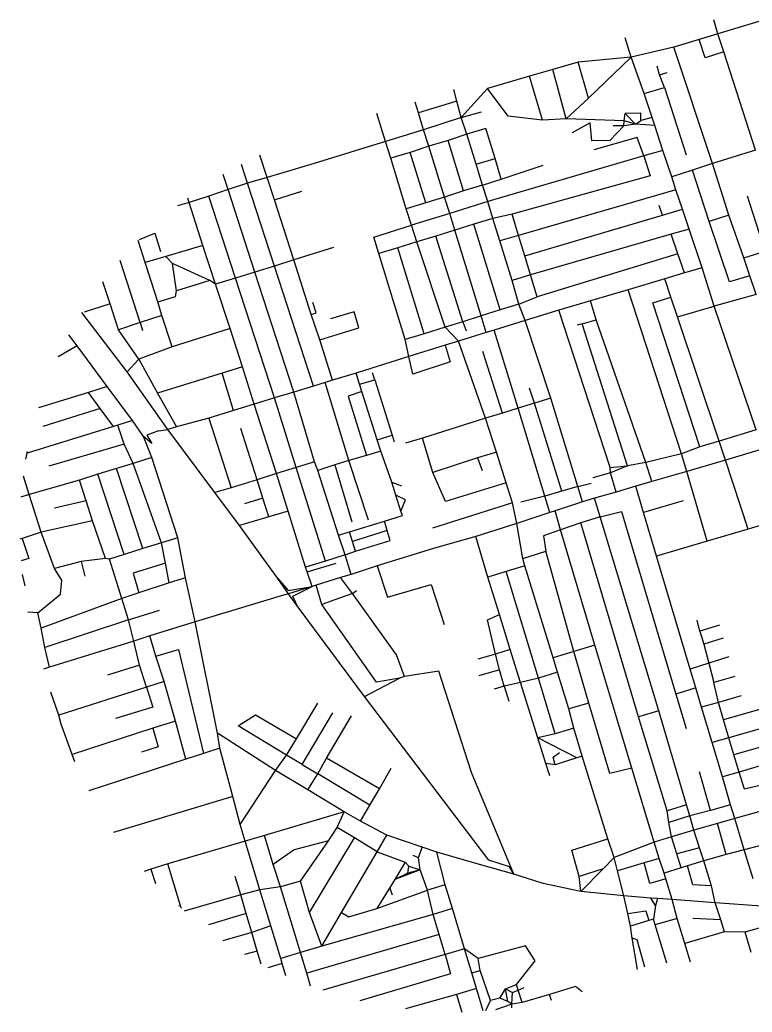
# Model space of a CAD drawing. Header units: metres. Extents: x 624364 to 627196, y 4833920 to 4836328.
# Drawn here: x 624364 to 626137, y 4833920 to 4836325 of the extents above; entities that cross this region are included whole.
import ezdxf

# ---------------------------------------------------------------- set-up
doc = ezdxf.new("R2010")
doc.units = ezdxf.units.M

msp = doc.modelspace()

# ---------------------------------------------------------------- linework, layer by layer
at = {"layer": 'ROADS'}
for points in [[(626054.3, 4836291.2), (626044.6, 4836325)], [(626153.7, 4836321.4), (626054.3, 4836291.2)], [(625844.4, 4836234.8), (625829.5, 4836281.5)], [(626008.8, 4836277.7), (625947.6, 4836259.1)], [(626054.3, 4836291.2), (626008.8, 4836277.7)], [(626068.3, 4836247.3), (626023.3, 4836232.9), (626008.8, 4836277.7)], [(626068.3, 4836247.3), (626054.3, 4836291.2)], [(625947.6, 4836259.1), (625844.4, 4836234.8)], [(626041.5, 4835976.5), (625947.6, 4836259.1)], [(625844.4, 4836234.8), (625715.8, 4836222.1)], [(625740.5, 4836134.9), (625844.4, 4836234.8)], [(625875.6, 4836146.8), (625844.4, 4836234.8)], [(626145, 4836009.1), (626068.3, 4836247.3)], [(625654.1, 4836204.7), (625597.6, 4836188.6)], [(625715.8, 4836222.1), (625654.1, 4836204.7)], [(625687.1, 4836085.2), (625654.1, 4836204.7)], [(625740.5, 4836134.9), (625715.8, 4836222.1)], [(625912.9, 4836192), (625906.9, 4836212.6)], [(625597.6, 4836188.6), (625496, 4836158.5)], [(625629.1, 4836081.7), (625597.6, 4836188.6)], [(625912.9, 4836192), (625931.4, 4836197.4)], [(625924.7, 4836161.4), (625912.9, 4836192)], [(625421.9, 4836127.7), (625414.6, 4836156)], [(625496, 4836158.5), (625432.3, 4836088.1)], [(625629.1, 4836081.7), (625545.9, 4836091.8), (625496, 4836158.5)], [(625875.6, 4836146.8), (625924.7, 4836161.4)], [(625924.7, 4836161.4), (625977.1, 4835997.5)], [(625687.1, 4836085.2), (625740.5, 4836134.9)], [(625894.9, 4836088.4), (625875.6, 4836146.8)], [(625329.1, 4836099.3), (625321, 4836125.6)], [(625421.9, 4836127.7), (625329.1, 4836099.3)], [(625432.3, 4836088.1), (625421.9, 4836127.7)], [(625249.4, 4836030.4), (625228.4, 4836097.9)], [(625341.4, 4836058.6), (625329.1, 4836099.3)], [(625432.3, 4836088.1), (625341.4, 4836058.6)], [(625432.3, 4836088.1), (625481.7, 4836101.7)], [(625446.2, 4836047.9), (625432.3, 4836088.1)], [(625687.1, 4836085.2), (625629.1, 4836081.7)], [(625827.2, 4836080.4), (625687.1, 4836085.2)], [(625826.6, 4836068.1), (625827.2, 4836080.4)], [(625827.2, 4836080.4), (625829.6, 4836098.1)], [(625854.7, 4836071.9), (625827.2, 4836080.4)], [(625867.7, 4836081.2), (625867.8, 4836099.2), (625829.6, 4836098.1)], [(625854.7, 4836071.9), (625829.6, 4836098.1)], [(625854.7, 4836071.9), (625867.7, 4836081.2)], [(625894.9, 4836088.4), (625867.7, 4836081.2)], [(625901.4, 4836069), (625894.9, 4836088.4)], [(625341.4, 4836058.6), (625249.4, 4836030.4)], [(625354.5, 4836018.8), (625341.4, 4836058.6)], [(625514.4, 4835989), (625492.2, 4836061.8), (625446.2, 4836047.9)], [(625826.6, 4836068.1), (625792.7, 4836032.7), (625748.8, 4836031.6), (625744.8, 4836075.5), (625701.6, 4836051.1)], [(625826.6, 4836068.1), (625800.2, 4836067.9)], [(625854.7, 4836071.9), (625826.6, 4836068.1)], [(625901.4, 4836069), (625854.7, 4836071.9)], [(625920.9, 4836008.6), (625901.4, 4836069)], [(625400.6, 4836033), (625354.5, 4836018.8)], [(625446.2, 4836047.9), (625400.6, 4836033)], [(625438.4, 4835910.3), (625400.6, 4836033)], [(625468.7, 4835974.9), (625446.2, 4836047.9)], [(625874.5, 4835995.3), (625858.8, 4836039.9), (625753.6, 4836010.1)], [(625249.4, 4836030.4), (625076.7, 4835977.1)], [(625262, 4835989.4), (625249.4, 4836030.4)], [(625354.5, 4836018.8), (625308.9, 4836003.8)], [(625392.2, 4835895.6), (625354.5, 4836018.8)], [(625920.9, 4836008.6), (625874.5, 4835995.3)], [(625942.6, 4835944.5), (625920.9, 4836008.6)], [(626145, 4836009.1), (626041.5, 4835976.5)], [(624962.8, 4835943.2), (624945.2, 4835996.9)], [(625308.9, 4836003.8), (625262, 4835989.4)], [(625299.6, 4835867.2), (625262, 4835989.4)], [(625346.6, 4835881.3), (625308.9, 4836003.8)], [(625468.7, 4835974.9), (625514.4, 4835989)], [(625874.5, 4835995.3), (625496.8, 4835884.6)], [(625529.7, 4835938.5), (625514.4, 4835989)], [(625874.5, 4835995.3), (625890.1, 4835947.3), (625555.8, 4835853.9)], [(624914.8, 4835929.4), (624900.2, 4835974.8)], [(625076.7, 4835977.1), (624962.8, 4835943.2)], [(625484.3, 4835924.6), (625468.7, 4835974.9)], [(625529.7, 4835938.5), (625631.3, 4835972.5)], [(625992.6, 4835960.6), (625942.6, 4835944.5)], [(626041.5, 4835976.5), (625992.6, 4835960.6)], [(626033.3, 4835836.2), (625992.6, 4835960.6)], [(626080.5, 4835851.9), (626041.5, 4835976.5)], [(624867.8, 4835914.1), (624856.3, 4835950.1)], [(624962.8, 4835943.2), (624914.8, 4835929.4)], [(624980.3, 4835889.2), (624962.8, 4835943.2)], [(625484.3, 4835924.6), (625529.7, 4835938.5)], [(625952.7, 4835913.1), (625942.6, 4835944.5)], [(624867.8, 4835914.1), (624820.9, 4835897.4)], [(624914.8, 4835929.4), (624867.8, 4835914.1)], [(624933.1, 4835713.6), (624867.8, 4835914.1)], [(624980.7, 4835728.2), (624914.8, 4835929.4)], [(625484.3, 4835924.6), (625438.4, 4835910.3)], [(625496.8, 4835884.6), (625484.3, 4835924.6)], [(625952.7, 4835913.1), (625571.7, 4835802.5)], [(625968.5, 4835866.1), (625952.7, 4835913.1)], [(624773.7, 4835882.7), (624770.3, 4835893.2)], [(624820.9, 4835897.4), (624773.7, 4835882.7)], [(624885.5, 4835698.7), (624820.9, 4835897.4)], [(624980.3, 4835889.2), (625046.3, 4835909.9)], [(625027.3, 4835743.2), (624980.3, 4835889.2)], [(625392.2, 4835895.6), (625346.6, 4835881.3)], [(625438.4, 4835910.3), (625392.2, 4835895.6)], [(625405, 4835855.4), (625392.2, 4835895.6)], [(626117, 4835748.3), (626168.7, 4835764.4), (626125.9, 4835898)], [(624773.7, 4835882.7), (624745.4, 4835874.1)], [(624806.8, 4835778.3), (624773.7, 4835882.7)], [(625346.6, 4835881.3), (625299.6, 4835867.2)], [(625311.9, 4835827.2), (625299.6, 4835867.2)], [(625496.8, 4835884.6), (625405, 4835855.4)], [(625509.3, 4835843.9), (625496.8, 4835884.6)], [(625920, 4835851.3), (625912.3, 4835874.8)], [(625920, 4835851.3), (625968.5, 4835866.1)], [(625984.5, 4835818), (625968.5, 4835866.1)], [(625405, 4835855.4), (625311.9, 4835827.2)], [(625417, 4835815.7), (625405, 4835855.4)], [(625509.3, 4835843.9), (625463, 4835829.6)], [(625555.8, 4835853.9), (625509.3, 4835843.9)], [(625526.3, 4835789.2), (625509.3, 4835843.9)], [(625571.7, 4835802.5), (625555.8, 4835853.9)], [(625586.9, 4835753.3), (625920, 4835851.3)], [(626080.5, 4835851.9), (626033.3, 4835836.2)], [(626117, 4835748.3), (626080.5, 4835851.9)], [(625233.3, 4835758.4), (625220.9, 4835798.3), (625311.9, 4835827.2)], [(625325.2, 4835786.7), (625311.9, 4835827.2)], [(625463, 4835829.6), (625417, 4835815.7)], [(625527, 4835621.9), (625463, 4835829.6)], [(625984.5, 4835818), (625941.4, 4835805.6)], [(626016.4, 4835724.2), (625984.5, 4835818)], [(626131.4, 4835704.8), (626082.1, 4835690.1), (626033.3, 4835836.2)], [(624653, 4835792.5), (624690.8, 4835808.1), (624703.9, 4835763.3)], [(625371.2, 4835800.9), (625325.2, 4835786.7)], [(625417, 4835815.7), (625371.2, 4835800.9)], [(625436.5, 4835593.5), (625371.2, 4835800.9)], [(625480.8, 4835607.3), (625417, 4835815.7)], [(625571.7, 4835802.5), (625526.3, 4835789.2)], [(625586.9, 4835753.3), (625571.7, 4835802.5)], [(625941.4, 4835805.6), (625600.6, 4835706.8)], [(625956.9, 4835757.8), (625941.4, 4835805.6)], [(624667.2, 4835736.6), (624650.2, 4835789.9)], [(624806.8, 4835778.3), (624716.8, 4835751.4)], [(624837.8, 4835684.6), (624806.8, 4835778.3)], [(625123.1, 4835773), (625027.3, 4835743.2)], [(625279.1, 4835772.5), (625233.3, 4835758.4)], [(625325.2, 4835786.7), (625279.1, 4835772.5)], [(625343.1, 4835564.3), (625279.1, 4835772.5)], [(625393.3, 4835580), (625325.2, 4835786.7)], [(625555.6, 4835693.2), (625526.3, 4835789.2)], [(624716.8, 4835751.4), (624667.2, 4835736.6)], [(624733.5, 4835734.9), (624716.8, 4835751.4)], [(625297.1, 4835550.2), (625233.3, 4835758.4)], [(625600.6, 4835706.8), (625586.9, 4835753.3)], [(625956.9, 4835757.8), (625616.5, 4835653.9)], [(625973, 4835711.7), (625956.9, 4835757.8)], [(626131.4, 4835704.8), (626117, 4835748.3)], [(624654.8, 4835591.6), (624606.8, 4835741.6)], [(624697.4, 4835641.8), (624667.2, 4835736.6)], [(624742.8, 4835668.4), (624733.5, 4835734.9)], [(624823.8, 4835693.5), (624733.5, 4835734.9)], [(624980.7, 4835728.2), (624933.1, 4835713.6)], [(625027.3, 4835743.2), (624980.7, 4835728.2)], [(625074.5, 4835437), (624980.7, 4835728.2)], [(625069.5, 4835611.3), (625027.3, 4835743.2)], [(626016.4, 4835724.2), (625973, 4835711.7)], [(626044.9, 4835631.1), (626016.4, 4835724.2)], [(624885.5, 4835698.7), (624837.8, 4835684.6)], [(624933.1, 4835713.6), (624885.5, 4835698.7)], [(624980, 4835409), (624885.5, 4835698.7)], [(625027.4, 4835422.6), (624933.1, 4835713.6)], [(625600.6, 4835706.8), (625555.6, 4835693.2)], [(625616.5, 4835653.9), (625600.6, 4835706.8)], [(625925.8, 4835697.5), (625837, 4835671)], [(625973, 4835711.7), (625925.8, 4835697.5)], [(625940.3, 4835652.7), (625925.8, 4835697.5)], [(626147.1, 4835659.6), (626131.4, 4835704.8)], [(624582.1, 4835636.9), (624564.8, 4835689.9)], [(624823.8, 4835693.5), (624742.8, 4835668.4)], [(624837.8, 4835684.6), (624823.8, 4835693.5)], [(624873, 4835577.2), (624837.8, 4835684.6)], [(625572.1, 4835635.8), (625555.6, 4835693.2)], [(624697.4, 4835641.8), (624740.8, 4835654.3), (624742.8, 4835668.4)], [(625572.1, 4835635.8), (625616.5, 4835653.9)], [(625837, 4835671), (625746.1, 4835643.8)], [(625965.9, 4835273.2), (625837, 4835671)], [(626010.3, 4835290.6), (625896.6, 4835639.1), (625940.3, 4835652.7)], [(625956.1, 4835605.6), (625940.3, 4835652.7)], [(626147.1, 4835659.6), (626044.9, 4835631.1)], [(624582.1, 4835636.9), (624519.2, 4835616.9)], [(624602.2, 4835573.9), (624582.1, 4835636.9)], [(624707.8, 4835608.1), (624697.4, 4835641.8)], [(625069.5, 4835611.3), (625081.5, 4835615), (625073.3, 4835640.3)], [(625572.1, 4835635.8), (625527, 4835621.9)], [(625587.2, 4835596.5), (625572.1, 4835635.8)], [(625746.1, 4835643.8), (625669, 4835621.5)], [(625759.3, 4835598), (625746.1, 4835643.8)], [(625956.1, 4835605.6), (626044.9, 4835631.1)], [(626146.9, 4835331.2), (626044.9, 4835631.1)], [(624623.9, 4835472.1), (624513.6, 4835615.5)], [(624707.8, 4835608.1), (624654.8, 4835591.6)], [(624732.4, 4835532.5), (624707.8, 4835608.1)], [(625090.2, 4835549.3), (625069.5, 4835611.3)], [(625090.2, 4835549.3), (625184.8, 4835578.4), (625172.9, 4835617.2), (625116.1, 4835600.3)], [(625480.8, 4835607.3), (625436.5, 4835593.5)], [(625527, 4835621.9), (625480.8, 4835607.3)], [(625493.2, 4835567.4), (625480.8, 4835607.3)], [(625669, 4835621.5), (625587.2, 4835596.5)], [(625793.4, 4835240.4), (625669, 4835621.5)], [(626057.3, 4835303.8), (625956.1, 4835605.6)], [(624654.8, 4835591.6), (624602.2, 4835573.9)], [(624654.8, 4835591.6), (624660.9, 4835571.9)], [(624873, 4835577.2), (624732.4, 4835532.5)], [(624902.8, 4835484.1), (624873, 4835577.2)], [(625393.3, 4835580), (625343.1, 4835564.3)], [(625436.5, 4835593.5), (625393.3, 4835580)], [(625425.7, 4835546.4), (625393.3, 4835580)], [(625436.5, 4835593.5), (625444.8, 4835571.1)], [(625587.2, 4835596.5), (625512.2, 4835573.2)], [(625649.6, 4835408.2), (625587.2, 4835596.5)], [(625725.4, 4835588.2), (625713.8, 4835585.1)], [(625725.4, 4835588.2), (625759.3, 4835598)], [(625835.6, 4835243.8), (625725.4, 4835588.2)], [(625879.8, 4835252.3), (625759.3, 4835598)], [(624502.8, 4835534.7), (624482.6, 4835562)], [(624651.9, 4835502.7), (624602.2, 4835573.9)], [(625343.1, 4835564.3), (625297.1, 4835550.2)], [(625493.2, 4835567.4), (625425.7, 4835546.4)], [(625512.2, 4835573.2), (625493.2, 4835567.4)], [(625570.5, 4835383.8), (625512.2, 4835573.2)], [(624502.8, 4835534.7), (624456.4, 4835508.4)], [(624575.3, 4835436.3), (624502.8, 4835534.7)], [(624732.4, 4835532.5), (624651.9, 4835502.7)], [(625121.2, 4835451.7), (625090.2, 4835549.3)], [(625305.3, 4835508.9), (625297.1, 4835550.2)], [(625393.7, 4835536.3), (625405.5, 4835496.2), (625315, 4835466.6), (625305.3, 4835508.9)], [(625393.7, 4835536.3), (625305.3, 4835508.9)], [(625425.7, 4835546.4), (625393.7, 4835536.3)], [(625491.4, 4835359.9), (625425.7, 4835546.4)], [(625305.3, 4835508.9), (625231.8, 4835486)], [(625532.2, 4835371.8), (625485, 4835521.5)], [(624651.9, 4835502.7), (624623.9, 4835472.1)], [(624651.9, 4835502.7), (624696.9, 4835420.5)], [(624902.8, 4835484.1), (624853.6, 4835469.1)], [(624930.8, 4835393.9), (624902.8, 4835484.1)], [(625231.8, 4835486), (625178.4, 4835469)], [(624722.1, 4835332), (624623.9, 4835472.1)], [(624853.6, 4835469.1), (624696.9, 4835420.5)], [(624880.7, 4835378), (624853.6, 4835469.1)], [(625178.4, 4835469), (625121.2, 4835451.7)], [(625186.2, 4835442.4), (625178.4, 4835469)], [(625223.1, 4835452.3), (625217.6, 4835469.6)], [(624575.3, 4835436.3), (624530.2, 4835421.6)], [(624636.2, 4835354), (624575.3, 4835436.3)], [(625074.5, 4835437), (625027.4, 4835422.6)], [(625103.3, 4835446), (625074.5, 4835437)], [(625121.2, 4835451.7), (625103.3, 4835446)], [(625160.1, 4835257), (625103.3, 4835446)], [(625186.2, 4835442.4), (625223.1, 4835452.3)], [(625192, 4835424.2), (625186.2, 4835442.4)], [(625223.1, 4835452.3), (625265.5, 4835318.2)], [(625610.3, 4835395.8), (625598.1, 4835432.1)], [(624530.2, 4835421.6), (624408.5, 4835385)], [(624558.3, 4835382.8), (624530.2, 4835421.6)], [(624696.9, 4835420.5), (624742.9, 4835338.4)], [(624980, 4835409), (624930.8, 4835393.9)], [(625027.4, 4835422.6), (624980, 4835409)], [(625032.9, 4835240.5), (624980, 4835409)], [(625077.6, 4835253.7), (625027.4, 4835422.6)], [(625192, 4835424.2), (625158.5, 4835413.4), (625203.5, 4835269.6)], [(625229.2, 4835306.9), (625192, 4835424.2)], [(625649.6, 4835408.2), (625610.3, 4835395.8)], [(625715.3, 4835193.8), (625649.6, 4835408.2)], [(624930.8, 4835393.9), (624880.7, 4835378)], [(624985.3, 4835225.8), (624930.8, 4835393.9)], [(625570.5, 4835383.8), (625532.2, 4835371.8)], [(625610.3, 4835395.8), (625570.5, 4835383.8)], [(625635.3, 4835170.6), (625570.5, 4835383.8)], [(625676.2, 4835182.8), (625610.3, 4835395.8)], [(624558.3, 4835382.8), (624419.2, 4835339.5)], [(624590.3, 4835339.5), (624558.3, 4835382.8)], [(624821.6, 4835359.3), (624742.9, 4835338.4)], [(624880.7, 4835378), (624821.6, 4835359.3)], [(624821.6, 4835359.3), (624875.1, 4835191.1)], [(625491.4, 4835359.9), (625339, 4835311.6)], [(625532.2, 4835371.8), (625491.4, 4835359.9)], [(625518, 4835277.3), (625491.4, 4835359.9)], [(624590.3, 4835339.5), (624381.4, 4835274.7)], [(624601.2, 4835342.8), (624590.3, 4835339.5)], [(624636.2, 4835354), (624601.2, 4835342.8)], [(624615.9, 4835296.8), (624601.2, 4835342.8)], [(624663.3, 4835315.1), (624636.2, 4835354)], [(624742.9, 4835338.4), (624722.1, 4835332)], [(624699.4, 4835329.3), (624671.4, 4835318.6), (624683.6, 4835298.2), (624663.3, 4835315.1)], [(624683.2, 4835264.4), (624663.3, 4835315.1)], [(624699.4, 4835329.3), (624722.1, 4835332)], [(624836, 4835179.4), (624722.1, 4835332)], [(624938, 4835210.4), (624899.1, 4835334.3)], [(625229.2, 4835306.9), (625265.5, 4835318.2)], [(625265.5, 4835318.2), (625270, 4835302)], [(625339, 4835311.6), (625297.4, 4835299.4)], [(625363.7, 4835228.4), (625339, 4835311.6)], [(626146.9, 4835331.2), (626057.3, 4835303.8)], [(624615.9, 4835296.8), (624433.7, 4835243.3)], [(624637.7, 4835250), (624615.9, 4835296.8)], [(625237.7, 4835280.1), (625229.2, 4835306.9)], [(626010.3, 4835290.6), (625965.9, 4835273.2)], [(626057.3, 4835303.8), (626010.3, 4835290.6)], [(626072.6, 4835258.2), (626057.3, 4835303.8)], [(624378.2, 4835260.6), (624381.4, 4835274.7)], [(624381.4, 4835274.7), (624381.4, 4835278.6)], [(624683.2, 4835264.4), (624637.7, 4835250)], [(624745.9, 4835069.4), (624683.2, 4835264.4)], [(625203.5, 4835269.6), (625160.1, 4835257)], [(625237.7, 4835280.1), (625203.5, 4835269.6)], [(625264.4, 4835204.4), (625237.7, 4835280.1)], [(625472.2, 4835263.6), (625363.7, 4835228.4)], [(625518, 4835277.3), (625472.2, 4835263.6)], [(625472.2, 4835263.6), (625483, 4835232.8)], [(625541.7, 4835202.9), (625518, 4835277.3)], [(625965.9, 4835273.2), (625879.8, 4835252.3)], [(625979.3, 4835230.5), (625965.9, 4835273.2)], [(626161.4, 4835284.9), (626072.6, 4835258.2)], [(624637.7, 4835250), (624597.4, 4835237.5)], [(624706.8, 4835057.6), (624637.7, 4835250)], [(625032.9, 4835240.5), (624985.3, 4835225.8)], [(625077.6, 4835253.7), (625032.9, 4835240.5)], [(625103.9, 4835013.5), (625032.9, 4835240.5)], [(625084.9, 4835233.1), (625077.6, 4835253.7)], [(625126.4, 4835246.3), (625084.9, 4835233.1)], [(625160.1, 4835257), (625126.4, 4835246.3)], [(625126.4, 4835246.3), (625167.9, 4835108.7)], [(625208.2, 4835112.3), (625160.1, 4835257)], [(625793.4, 4835240.4), (625835.6, 4835243.8)], [(625794.3, 4835227.6), (625793.4, 4835240.4)], [(625835.6, 4835243.8), (625794.3, 4835227.6)], [(625879.8, 4835252.3), (625835.6, 4835243.8)], [(625894.2, 4835206.3), (625879.8, 4835252.3)], [(626072.6, 4835258.2), (625979.3, 4835230.5)], [(626127.8, 4835090.9), (626072.6, 4835258.2)], [(624386.4, 4835174.7), (624372.6, 4835219.2)], [(624552.2, 4835223.6), (624507.7, 4835209.7)], [(624597.4, 4835237.5), (624552.2, 4835223.6)], [(624616.6, 4835029.5), (624552.2, 4835223.6)], [(624661.2, 4835044.1), (624597.4, 4835237.5)], [(624985.3, 4835225.8), (624938, 4835210.4)], [(625013.4, 4835134.6), (624985.3, 4835225.8)], [(625135.6, 4835076.2), (625084.9, 4835233.1)], [(625541.7, 4835202.9), (625394.4, 4835157.8), (625363.7, 4835228.4)], [(625794.3, 4835227.6), (625751.7, 4835214.8)], [(625808.2, 4835180.6), (625794.3, 4835227.6)], [(625979.3, 4835230.5), (625894.2, 4835206.3)], [(626028.3, 4835061.5), (625979.3, 4835230.5)], [(624507.7, 4835209.7), (624386.4, 4835174.7)], [(624524.2, 4835159.5), (624507.7, 4835209.7)], [(624875.1, 4835191.1), (624836, 4835179.4)], [(624938, 4835210.4), (624875.1, 4835191.1)], [(624951.9, 4835165.5), (624938, 4835210.4)], [(625274.2, 4835173), (625264.4, 4835204.4)], [(625264.4, 4835204.4), (625287.7, 4835196.1)], [(625556.6, 4835154.6), (625541.7, 4835202.9)], [(625715.3, 4835193.8), (625676.2, 4835182.8)], [(625715.3, 4835193.8), (625747.2, 4835202)], [(625726.6, 4835156.8), (625715.3, 4835193.8)], [(625855.2, 4835194.8), (625808.2, 4835180.6)], [(625894.2, 4835206.3), (625855.2, 4835194.8)], [(625874.2, 4835130.7), (625855.2, 4835194.8)], [(624386.4, 4835174.7), (624366.3, 4835168.2)], [(624415.5, 4835083.1), (624386.4, 4835174.7)], [(624895.5, 4835099.7), (624836, 4835179.4)], [(625286.5, 4835134.4), (625297.6, 4835161.8), (625274.2, 4835173)], [(625286.5, 4835134.4), (625274.2, 4835173)], [(625635.3, 4835170.6), (625576.9, 4835156)], [(625676.2, 4835182.8), (625635.3, 4835170.6)], [(625647.5, 4835130.9), (625635.3, 4835170.6)], [(625808.2, 4835180.6), (625755.4, 4835165.9)], [(624524.2, 4835159.5), (624447.7, 4835141.8)], [(624539.9, 4835110.9), (624524.2, 4835159.5)], [(624951.9, 4835165.5), (624908, 4835152)], [(624966.3, 4835120.6), (624951.9, 4835165.5)], [(625556.6, 4835154.6), (625362.7, 4835093)], [(625567.4, 4835104.6), (625556.6, 4835154.6)], [(625726.6, 4835156.8), (625660, 4835134.8)], [(625755.4, 4835165.9), (625726.6, 4835156.8)], [(625769.1, 4835120.5), (625755.4, 4835165.9)], [(625970.2, 4835159.5), (625874.2, 4835130.7)], [(624966.3, 4835120.6), (624895.5, 4835099.7)], [(625013.4, 4835134.6), (624966.3, 4835120.6)], [(625055.5, 4834998.6), (625013.4, 4835134.6)], [(625246.5, 4835110.4), (625290.6, 4835124.2), (625286.5, 4835134.4)], [(625647.5, 4835130.9), (625567.4, 4835104.6)], [(625660, 4835134.8), (625647.5, 4835130.9)], [(625673.3, 4835089.1), (625660, 4835134.8)], [(625769.1, 4835120.5), (625722, 4835106.4)], [(625769.1, 4835120.5), (625820.6, 4835133.7), (625952.5, 4834691)], [(625911.4, 4834650.2), (625769.1, 4835120.5)], [(625905.5, 4835025.5), (625874.2, 4835130.7)], [(624539.9, 4835110.9), (624415.5, 4835083.1)], [(624570.7, 4835019.6), (624539.9, 4835110.9)], [(624988.8, 4834970.9), (624895.5, 4835099.7)], [(625162.2, 4835084.2), (625246.5, 4835110.4)], [(625253.5, 4835087.3), (625246.5, 4835110.4)], [(625567.4, 4835104.6), (625467.9, 4835073.3)], [(625581.6, 4835019.3), (625567.4, 4835104.6)], [(625722, 4835106.4), (625673.3, 4835089.1)], [(625862.2, 4834635.8), (625722, 4835106.4)], [(626211.5, 4835115.6), (626127.8, 4835090.9)], [(624415.5, 4835083.1), (624369.2, 4835068.4)], [(624447.3, 4834995.7), (624415.5, 4835083.1)], [(625135.6, 4835076.2), (625162.2, 4835084.2)], [(625151.3, 4835028.8), (625135.6, 4835076.2)], [(625169.3, 4835061.2), (625162.2, 4835084.2)], [(625253.5, 4835087.3), (625169.3, 4835061.2)], [(625176.8, 4835037.5), (625260.7, 4835063.5), (625253.5, 4835087.3)], [(625467.9, 4835073.3), (625368.1, 4835044.8)], [(625496.8, 4834974.4), (625467.9, 4835073.3)], [(625673.3, 4835089.1), (625631.5, 4835074.5), (625637.4, 4835037)], [(625756.4, 4834809.3), (625673.3, 4835089.1)], [(626127.8, 4835090.9), (626028.3, 4835061.5)], [(624369.2, 4835068.4), (624363.6, 4835066.6)], [(624369.2, 4835068.4), (624385.4, 4835019.9), (624366.8, 4835014)], [(624706.8, 4835057.6), (624661.2, 4835044.1)], [(624745.9, 4835069.4), (624706.8, 4835057.6)], [(624716.1, 4835008), (624706.8, 4835057.6)], [(624764.9, 4834972.7), (624745.9, 4835069.4)], [(625176.8, 4835037.5), (625169.3, 4835061.2)], [(626028.3, 4835061.5), (625905.5, 4835025.5)], [(624616.6, 4835029.5), (624581, 4835018.3)], [(624661.2, 4835044.1), (624616.6, 4835029.5)], [(625151.3, 4835028.8), (625103.9, 4835013.5)], [(625151.3, 4835028.8), (625176.8, 4835037.5)], [(625165.8, 4834981), (625151.3, 4835028.8)], [(625368.1, 4835044.8), (625228.9, 4835002.1)], [(625581.6, 4835019.3), (625637.4, 4835037)], [(625705.5, 4834793.9), (625637.4, 4835037)], [(625986.8, 4834751.5), (625905.5, 4835025.5)], [(624511.9, 4835012.6), (624447.3, 4834995.7)], [(624570.7, 4835019.6), (624511.9, 4835012.6)], [(624511.9, 4835012.6), (624521.3, 4834976.9)], [(624581, 4835018.3), (624570.7, 4835019.6)], [(624610.9, 4834922.8), (624581, 4835018.3)], [(624716.1, 4835008), (624638.4, 4834983.9), (624652, 4834936)], [(624725.2, 4834960.4), (624716.1, 4835008)], [(625103.9, 4835013.5), (625055.5, 4834998.6)], [(625059.1, 4834987.2), (625055.5, 4834998.6)], [(625059.1, 4834987.2), (625129.3, 4835008.6)], [(625228.9, 4835002.1), (625165.8, 4834981)], [(625228.9, 4835002.1), (625253.7, 4834925.9), (625360, 4834956.2), (625391.2, 4834859.7)], [(625586.8, 4835002.1), (625541.5, 4834988.1)], [(625586.8, 4835002.1), (625581.6, 4835019.3)], [(625655.6, 4834778.8), (625586.8, 4835002.1)], [(624368.8, 4834980.7), (624375.4, 4834953.5)], [(624407.2, 4834887.8), (624462.4, 4834933.5), (624465.6, 4834967), (624447.3, 4834995.7)], [(625071.5, 4834951.6), (625059.1, 4834987.2)], [(625165.8, 4834981), (625139.9, 4834973.4)], [(625541.5, 4834988.1), (625496.8, 4834974.4)], [(625525.5, 4834884), (625496.8, 4834974.4)], [(625620, 4834729.9), (625541.5, 4834988.1)], [(624725.2, 4834960.4), (624652, 4834936)], [(624764.9, 4834972.7), (624725.2, 4834960.4)], [(624787.8, 4834865.8), (624764.9, 4834972.7)], [(625014.1, 4834934.3), (624988.8, 4834970.9)], [(624988.8, 4834970.9), (625013.1, 4834942.3), (625071.5, 4834951.6)], [(625071.5, 4834951.6), (625014.1, 4834934.3)], [(625034.9, 4834904.8), (625024.5, 4834928), (625071.5, 4834951.6)], [(625081.3, 4834954.8), (625071.5, 4834951.6)], [(625139.9, 4834973.4), (625081.3, 4834954.8)], [(625095.2, 4834908.3), (625081.3, 4834954.8)], [(625169, 4834935.1), (625139.9, 4834973.4)], [(624652, 4834936), (624610.9, 4834922.8)], [(624996.7, 4834929), (624787.8, 4834865.8)], [(625014.1, 4834934.3), (624996.7, 4834929)], [(625034.9, 4834904.8), (625014.1, 4834934.3)], [(625169, 4834935.1), (625095.2, 4834908.3)], [(625169, 4834935.1), (625179.1, 4834942)], [(625295.4, 4834733.3), (625276, 4834786.1), (625169, 4834935.1)], [(624610.9, 4834922.8), (624415.4, 4834850.7)], [(624627.1, 4834871.1), (624610.9, 4834922.8)], [(625198.2, 4834685.1), (625034.9, 4834904.8)], [(625283.1, 4834729.4), (625227.7, 4834720), (625095.2, 4834908.3)], [(624407.2, 4834887.8), (624383.3, 4834889.2)], [(624415.4, 4834850.7), (624407.2, 4834887.8)], [(624627.1, 4834871.1), (624701.6, 4834894.3)], [(625515.3, 4834788), (625496.4, 4834871.2), (625525.5, 4834884)], [(625551.5, 4834799.1), (625525.5, 4834884)], [(624627.1, 4834871.1), (624424.4, 4834803.8)], [(624639.4, 4834819.6), (624627.1, 4834871.1)], [(624787.8, 4834865.8), (624678.3, 4834832.5)], [(624841.9, 4834595.9), (624787.8, 4834865.8)], [(626010.9, 4834843.8), (626004.1, 4834870.4)], [(626057.9, 4834858.1), (626010.9, 4834843.8)], [(624424.4, 4834803.8), (624415.4, 4834850.7)], [(624678.3, 4834832.5), (624639.4, 4834819.6)], [(624693, 4834782.6), (624678.3, 4834832.5)], [(626010.9, 4834843.8), (626020, 4834812.1)], [(624639.4, 4834819.6), (624435.7, 4834756.5)], [(624653.4, 4834761.4), (624639.4, 4834819.6)], [(625756.4, 4834809.3), (625705.5, 4834793.9)], [(625845.9, 4834511.1), (625756.4, 4834809.3)], [(626067, 4834826.8), (626020, 4834812.1)], [(626020, 4834812.1), (626031.9, 4834765.8)], [(624435.7, 4834756.5), (624424.4, 4834803.8)], [(624693, 4834782.6), (624747.5, 4834799), (624808.3, 4834547.2)], [(624713.2, 4834721.3), (624693, 4834782.6)], [(625515.3, 4834788), (625472.6, 4834775.4)], [(625551.5, 4834799.1), (625515.3, 4834788)], [(625524.9, 4834749.7), (625515.3, 4834788)], [(625575.8, 4834719.3), (625551.5, 4834799.1)], [(625705.5, 4834793.9), (625655.6, 4834778.8)], [(625741.5, 4834669.3), (625705.5, 4834793.9)], [(624653.4, 4834761.4), (624575.6, 4834736.8)], [(624670.7, 4834707.6), (624653.4, 4834761.4)], [(625666.1, 4834744.2), (625655.6, 4834778.8)], [(626031.9, 4834765.8), (625986.8, 4834751.5)], [(626080.5, 4834780.9), (626031.9, 4834765.8)], [(626031.9, 4834765.8), (626044.5, 4834719.1)], [(624435.7, 4834756.5), (624420.6, 4834751.8)], [(625560, 4834254.3), (625457.7, 4834501), (625378.2, 4834746.6), (625295.4, 4834733.3)], [(625524.9, 4834749.7), (625475, 4834734.9)], [(625536.7, 4834710), (625524.9, 4834749.7)], [(625666.1, 4834744.2), (625620, 4834729.9)], [(625693.1, 4834654.9), (625666.1, 4834744.2)], [(626000.6, 4834706.1), (625986.8, 4834751.5)], [(624713.2, 4834721.3), (624670.7, 4834707.6)], [(624740.3, 4834625.1), (624713.2, 4834721.3)], [(625198.2, 4834685.1), (625283.1, 4834729.4)], [(625295.4, 4834733.3), (625283.1, 4834729.4)], [(625536.7, 4834710), (625512.3, 4834703)], [(625575.8, 4834719.3), (625536.7, 4834710)], [(625536.7, 4834710), (625547.9, 4834673.6)], [(625620, 4834729.9), (625575.8, 4834719.3)], [(625618.3, 4834585.3), (625575.8, 4834719.3)], [(625659.9, 4834594.3), (625620, 4834729.9)], [(626095.5, 4834733.4), (626044.5, 4834719.1)], [(626055.5, 4834670.3), (626044.5, 4834719.1)], [(624458, 4834639.7), (624438.3, 4834695.3)], [(624670.7, 4834707.6), (624458, 4834639.7)], [(624670.7, 4834707.6), (624685.9, 4834659.6), (624595.2, 4834632.1)], [(626000.6, 4834706.1), (625952.5, 4834691)], [(625952.5, 4834691), (625977.2, 4834607.7)], [(626014.9, 4834659.1), (626000.6, 4834706.1)], [(626110.4, 4834686.7), (626055.5, 4834670.3)], [(625033.3, 4834582.9), (625085.3, 4834668.9)], [(625560, 4834254.3), (625549.8, 4834272.3), (625499.2, 4834288.2), (625198.2, 4834685.1)], [(625741.5, 4834669.3), (625693.1, 4834654.9)], [(625845.9, 4834511.1), (625792.6, 4834498.4), (625741.5, 4834669.3)], [(626055.5, 4834670.3), (626014.9, 4834659.1)], [(626068, 4834628.3), (626055.5, 4834670.3)], [(624463.4, 4834618.3), (624458, 4834639.7)], [(625009.8, 4834543.2), (624892.4, 4834613.8), (624934.3, 4834641), (625033.3, 4834582.9)], [(625047.1, 4834520.3), (625121.4, 4834645.2)], [(625106.1, 4834535.7), (625166.7, 4834638.5)], [(625705.1, 4834608.6), (625693.1, 4834654.9)], [(625911.4, 4834650.2), (625862.2, 4834635.8)], [(625978.4, 4834422.7), (625911.4, 4834650.2)], [(626040.4, 4834573.5), (626014.9, 4834659.1)], [(626172.3, 4834658.1), (626068, 4834628.3)], [(624463.4, 4834618.3), (624462.7, 4834618.1)], [(624490.2, 4834544.9), (624463.4, 4834618.3)], [(624740.3, 4834625.1), (624685.4, 4834608.1)], [(624765.2, 4834533.3), (624740.3, 4834625.1)], [(625931.1, 4834408.2), (625862.2, 4834635.8)], [(626080.9, 4834585.2), (626068, 4834628.3)], [(626185, 4834614.9), (626080.9, 4834585.2)], [(624685.4, 4834608.1), (624490.2, 4834544.9)], [(624685.4, 4834608.1), (624698.5, 4834563.5), (624658.2, 4834550.3)], [(624983.1, 4834506.2), (624841.9, 4834595.9)], [(624848, 4834560), (624841.9, 4834595.9)], [(625659.9, 4834594.3), (625618.3, 4834585.3)], [(625705.1, 4834608.6), (625659.9, 4834594.3)], [(625725.9, 4834540.3), (625705.1, 4834608.6)], [(625009.8, 4834543.2), (625033.3, 4834582.9)], [(625637.2, 4834523.1), (625618.3, 4834585.3)], [(625713, 4834536.3), (625618.3, 4834585.3)], [(626080.9, 4834585.2), (626040.4, 4834573.5)], [(626065.6, 4834490.2), (626040.4, 4834573.5)], [(626093, 4834544), (626080.9, 4834585.2)], [(626197.2, 4834573.6), (626093, 4834544)], [(624496.4, 4834527), (624490.2, 4834544.9)], [(624808.3, 4834547.2), (624765.2, 4834533.3)], [(624848, 4834560), (624808.3, 4834547.2)], [(624879.6, 4834442.8), (624848, 4834560)], [(624983.1, 4834506.2), (625009.8, 4834543.2)], [(625047.1, 4834520.3), (625009.8, 4834543.2)], [(625660.3, 4834519.9), (625654.9, 4834537.9), (625670.7, 4834549.5)], [(626105.5, 4834502), (626093, 4834544)], [(624765.2, 4834533.3), (624530.6, 4834456.8)], [(625047.1, 4834520.3), (625084.9, 4834498)], [(625084.9, 4834498), (625106.1, 4834535.7)], [(625234.4, 4834461), (625106.1, 4834535.7)], [(625647.2, 4834493.2), (625637.2, 4834523.1)], [(625660.3, 4834519.9), (625637.2, 4834523.1)], [(625713, 4834536.3), (625660.3, 4834519.9)], [(625725.9, 4834540.3), (625713, 4834536.3)], [(625787.6, 4834340.3), (625725.9, 4834540.3)], [(626209.9, 4834533), (626105.5, 4834502)], [(624897.2, 4834374.6), (624983.1, 4834506.2)], [(625060.9, 4834458.8), (624983.1, 4834506.2)], [(625060.9, 4834458.8), (625084.9, 4834498)], [(625211.6, 4834421.9), (625084.9, 4834498)], [(625234.4, 4834461), (625262.7, 4834511.5)], [(625899.8, 4834332.4), (625845.9, 4834511.1)], [(626036.3, 4834409.2), (626009.4, 4834502.7)], [(626105.5, 4834502), (626065.6, 4834490.2)], [(626224.1, 4834485.6), (626118.3, 4834460.4), (626105.5, 4834502)], [(626085, 4834422.9), (626065.6, 4834490.2)], [(625148.7, 4834405.4), (625060.9, 4834458.8)], [(625211.6, 4834421.9), (625234.4, 4834461)], [(624879.6, 4834442.8), (624590.5, 4834355.6)], [(624897.2, 4834374.6), (624879.6, 4834442.8)], [(625188.3, 4834382.7), (625211.6, 4834421.9)], [(625978.4, 4834422.7), (625931.1, 4834408.2)], [(625986.1, 4834396.2), (625978.4, 4834422.7)], [(626085, 4834422.9), (626036.3, 4834409.2)], [(626095.2, 4834389.6), (626085, 4834422.9)], [(626240.4, 4834430.2), (626095.2, 4834389.6)], [(625148.7, 4834405.4), (624956.5, 4834348.3)], [(625132.5, 4834368), (625148.7, 4834405.4)], [(625188.3, 4834382.7), (625148.7, 4834405.4)], [(625935.5, 4834380), (625931.1, 4834408.2)], [(626036.3, 4834409.2), (625986.1, 4834396.2)], [(624909.4, 4834334.3), (624897.2, 4834374.6)], [(625252.8, 4834348.9), (625188.3, 4834382.7)], [(625986.1, 4834396.2), (625935.5, 4834380)], [(625942.1, 4834345), (625935.5, 4834380)], [(625996.3, 4834361.2), (625986.1, 4834396.2)], [(626053.2, 4834377.5), (625996.3, 4834361.2)], [(626095.2, 4834389.6), (626053.2, 4834377.5)], [(626074.5, 4834302.6), (626053.2, 4834377.5)], [(626117.9, 4834313.5), (626095.2, 4834389.6)], [(625110.8, 4834335.7), (625132.5, 4834368)], [(625174.1, 4834342.4), (625132.5, 4834368)], [(625229, 4834308.8), (625252.8, 4834348.9)], [(625338.2, 4834320), (625252.8, 4834348.9)], [(625996.3, 4834361.2), (625942.1, 4834345)], [(626009.7, 4834318.6), (625996.3, 4834361.2)], [(626263.5, 4834351.9), (626117.9, 4834313.5)], [(624909.4, 4834334.3), (624721.6, 4834279.4)], [(624956.5, 4834348.3), (624909.4, 4834334.3)], [(624944.7, 4834216.6), (624909.4, 4834334.3)], [(624977.3, 4834278), (624956.5, 4834348.3)], [(625110.8, 4834335.7), (625027.7, 4834313.8), (624977.3, 4834278)], [(625043.2, 4834237.7), (625110.8, 4834335.7)], [(625065.3, 4834161.3), (625174.1, 4834342.4)], [(625229, 4834308.8), (625174.1, 4834342.4)], [(625718.1, 4834248.8), (625700.5, 4834313.1), (625787.6, 4834340.3)], [(625803.2, 4834295), (625787.6, 4834340.3)], [(625899.8, 4834332.4), (625803.2, 4834295)], [(625942.1, 4834345), (625899.8, 4834332.4)], [(625911.7, 4834292.2), (625899.8, 4834332.4)], [(625954.8, 4834303.7), (625942.1, 4834345)], [(625142.3, 4834161.8), (625229, 4834308.8)], [(625229, 4834308.8), (625297.2, 4834284)], [(625328.9, 4834293.9), (625338.2, 4834320)], [(625373.5, 4834308), (625338.2, 4834320)], [(625394.1, 4834228.4), (625373.5, 4834308)], [(625477.1, 4834277.8), (625373.5, 4834308)], [(626009.7, 4834318.6), (625954.8, 4834303.7)], [(625965.3, 4834269.8), (625954.8, 4834303.7)], [(626019.8, 4834286.6), (626009.7, 4834318.6)], [(626074.5, 4834302.6), (626019.8, 4834286.6)], [(626117.9, 4834313.5), (626074.5, 4834302.6)], [(626139.3, 4834243.4), (626117.9, 4834313.5)], [(624721.6, 4834279.4), (624681.2, 4834267)], [(624752.6, 4834178.2), (624721.6, 4834279.4)], [(624995.2, 4834223.9), (624977.3, 4834278)], [(625297.2, 4834284), (625271.8, 4834241.8)], [(625305.9, 4834273.6), (625297.2, 4834284)], [(625328.9, 4834293.9), (625316, 4834299.5)], [(625333.5, 4834265), (625328.9, 4834293.9)], [(625560, 4834254.3), (625477.1, 4834277.8)], [(625803.2, 4834295), (625776.1, 4834267.3)], [(625811.2, 4834263), (625803.2, 4834295)], [(625875.6, 4834281.7), (625811.2, 4834263)], [(625911.7, 4834292.2), (625875.6, 4834281.7)], [(625927.9, 4834243), (625889.6, 4834232), (625875.6, 4834281.7)], [(625923.8, 4834256.9), (625911.7, 4834292.2)], [(626019.8, 4834286.6), (625980.3, 4834274.4)], [(626038.4, 4834226.2), (626019.8, 4834286.6)], [(624681.2, 4834267), (624664.8, 4834260.9)], [(624681.2, 4834267), (624691.8, 4834232)], [(625333.5, 4834265), (625271.8, 4834241.8)], [(625303.1, 4834257.4), (625271.8, 4834241.8)], [(625303.1, 4834257.4), (625305.9, 4834273.6)], [(625333.5, 4834265), (625303.1, 4834257.4)], [(625305.9, 4834273.6), (625333.5, 4834265)], [(625350.9, 4834215.6), (625333.5, 4834265)], [(625630.9, 4834232), (625560, 4834254.3)], [(625776.1, 4834267.3), (625718.1, 4834248.8)], [(625776.1, 4834267.3), (625722.4, 4834212.3)], [(625826.6, 4834201.7), (625811.2, 4834263)], [(625965.3, 4834269.8), (625923.8, 4834256.9)], [(625927.9, 4834243), (625923.8, 4834256.9)], [(625980.3, 4834274.4), (625965.3, 4834269.8)], [(626038.4, 4834226.2), (625993.8, 4834228.4), (625980.3, 4834274.4)], [(624898.7, 4834204.3), (624885.2, 4834248.7)], [(625043.2, 4834237.7), (624995.2, 4834223.9)], [(625065.3, 4834161.3), (625043.2, 4834237.7)], [(625271.8, 4834241.8), (625259.9, 4834222.2)], [(625722.4, 4834212.3), (625630.9, 4834232)], [(625722.4, 4834212.3), (625718.1, 4834248.8)], [(625943.3, 4834192.9), (625927.9, 4834243)], [(624944.7, 4834216.6), (624898.7, 4834204.3)], [(624995.2, 4834223.9), (624944.7, 4834216.6)], [(624971.2, 4834129.5), (624944.7, 4834216.6)], [(625043, 4834064.7), (624995.2, 4834223.9)], [(625259.9, 4834222.2), (625228.5, 4834171.3)], [(625228.5, 4834171.3), (625350.9, 4834215.6)], [(625266.1, 4834203.4), (625259.9, 4834222.2)], [(625394.1, 4834228.4), (625350.9, 4834215.6)], [(625364.3, 4834157), (625350.9, 4834215.6)], [(625411.3, 4834171.5), (625394.1, 4834228.4)], [(625826.6, 4834201.7), (625722.4, 4834212.3)], [(626047.8, 4834185.3), (626038.4, 4834226.2)], [(624898.7, 4834204.3), (624761.7, 4834165.2)], [(624912.1, 4834159.2), (624898.7, 4834204.3)], [(625835.9, 4834158.9), (625826.6, 4834201.7)], [(625891.6, 4834196.7), (625826.6, 4834201.7)], [(625903.5, 4834178.6), (625891.6, 4834196.7)], [(625908.1, 4834195.5), (625891.6, 4834196.7)], [(625908.1, 4834195.5), (625903.5, 4834178.6)], [(625943.3, 4834192.9), (625908.1, 4834195.5)], [(625955.9, 4834147.5), (625943.3, 4834192.9)], [(626047.8, 4834185.3), (625943.3, 4834192.9)], [(626061.5, 4834144.1), (626047.8, 4834185.3)], [(626160.1, 4834177.1), (626047.8, 4834185.3)], [(624752.6, 4834178.2), (624748.3, 4834177)], [(624754.9, 4834171.2), (624752.6, 4834178.2)], [(624912.1, 4834159.2), (624820.4, 4834132)], [(624925.7, 4834113.6), (624912.1, 4834159.2)], [(625095.2, 4834080.1), (625065.3, 4834161.3)], [(625095.2, 4834080.1), (625142.3, 4834161.8)], [(625364.3, 4834157), (625095.2, 4834080.1)], [(625142.3, 4834161.8), (625160.1, 4834151.4), (625228.5, 4834171.3)], [(625411.3, 4834171.5), (625364.3, 4834157)], [(625378.8, 4834108.2), (625364.3, 4834157)], [(625440.9, 4834073.8), (625411.3, 4834171.5)], [(625835.9, 4834158.9), (625879.8, 4834165.4), (625887, 4834142.2)], [(625842.2, 4834128.8), (625835.9, 4834158.9)], [(625903.5, 4834178.6), (625898.5, 4834145.7)], [(625887, 4834142.2), (625842.2, 4834128.8)], [(625898.5, 4834145.7), (625887, 4834142.2)], [(625902.7, 4834131.8), (625898.5, 4834145.7)], [(625955.9, 4834147.5), (625902.7, 4834131.8)], [(625974.3, 4834086.9), (625955.9, 4834147.5)], [(626061.5, 4834144.1), (625993.5, 4834146.8)], [(626070, 4834114.8), (626061.5, 4834144.1)], [(624925.7, 4834113.6), (624854.9, 4834093.2)], [(624971.2, 4834129.5), (624925.7, 4834113.6)], [(624938.4, 4834068.3), (624925.7, 4834113.6)], [(624995.3, 4834050.5), (624971.2, 4834129.5)], [(625846.4, 4834099.5), (625842.2, 4834128.8)], [(625930.2, 4834039.1), (625902.7, 4834131.8)], [(626070, 4834114.8), (625974.3, 4834086.9)], [(626120.1, 4834114.3), (626070, 4834114.8)], [(626173.2, 4834129.2), (626120.1, 4834114.3)], [(626135.1, 4834064.4), (626120.1, 4834114.3)], [(625378.8, 4834108.2), (625058.3, 4834014.9)], [(625393.5, 4834059.8), (625378.8, 4834108.2)], [(625859.9, 4834023.2), (625846.4, 4834099.5)], [(625877.3, 4834029.6), (625859, 4834095.6), (625846.4, 4834099.5)], [(625987.8, 4834041.6), (625974.3, 4834086.9)], [(624938.4, 4834068.3), (624907.8, 4834059.9)], [(624948.2, 4834036.6), (624938.4, 4834068.3)], [(625043, 4834064.7), (624995.3, 4834050.5)], [(625095.2, 4834080.1), (625043, 4834064.7)], [(625058.3, 4834014.9), (625043, 4834064.7)], [(625440.9, 4834073.8), (625393.5, 4834059.8)], [(625458.1, 4834015.6), (625440.9, 4834073.8)], [(625473.7, 4834050.1), (625440.9, 4834073.8)], [(625566.6, 4833987), (625611.3, 4834044.2), (625588.2, 4834080.9), (625473.7, 4834050.1)], [(624999, 4834037.8), (624964.3, 4834027.9)], [(624999, 4834037.8), (624995.3, 4834050.5)], [(625007.9, 4834008.2), (624999, 4834037.8)], [(625393.5, 4834059.8), (625097.2, 4833973.3)], [(625393.5, 4834059.8), (625406.5, 4834012.9), (625187.4, 4833947.6)], [(625478.8, 4834021.3), (625473.7, 4834050.1)], [(625067.7, 4833983.3), (625058.3, 4834014.9)], [(625458.1, 4834015.6), (625478.8, 4834021.3)], [(625469.7, 4833977.2), (625458.1, 4834015.6)], [(625503.6, 4833948.4), (625478.8, 4834021.3)], [(625469.7, 4833977.2), (625420.8, 4833962.9)], [(625486, 4833923.5), (625469.7, 4833977.2)], [(625526.4, 4833953.7), (625539.5, 4833977)], [(625539.5, 4833977), (625566.6, 4833987)], [(625545.6, 4833946.3), (625539.5, 4833977)], [(625539.5, 4833977), (625556.5, 4833967.9)], [(625555.4, 4833939.2), (625556.5, 4833967.9)], [(625556.5, 4833967.9), (625570.6, 4833973.2)], [(625570.6, 4833973.2), (625566.6, 4833987)], [(625570.6, 4833973.2), (625584.9, 4833979.7)], [(625579.9, 4833943.3), (625570.6, 4833973.2)], [(625725.7, 4833969.2), (625709.2, 4833982.2), (625646.6, 4833963.1)], [(625420.8, 4833962.9), (625297.5, 4833928.1)], [(625420.8, 4833962.9), (625434.4, 4833920.2)], [(625491.9, 4833924), (625503.6, 4833948.4)], [(625526.4, 4833953.7), (625503.6, 4833948.4)], [(625545.6, 4833946.3), (625526.4, 4833953.7)], [(625555.4, 4833939.2), (625545.6, 4833946.3)], [(625579.9, 4833943.3), (625555.4, 4833939.2)], [(625646.6, 4833963.1), (625579.9, 4833943.3)], [(625650.9, 4833948.6), (625646.6, 4833963.1)], [(625555.4, 4833939.2), (625515.9, 4833925.7)], [(625555.4, 4833930.4), (625555.4, 4833939.2)]]:
    msp.add_lwpolyline(points, dxfattribs=at)

doc.saveas('drawing.dxf')
